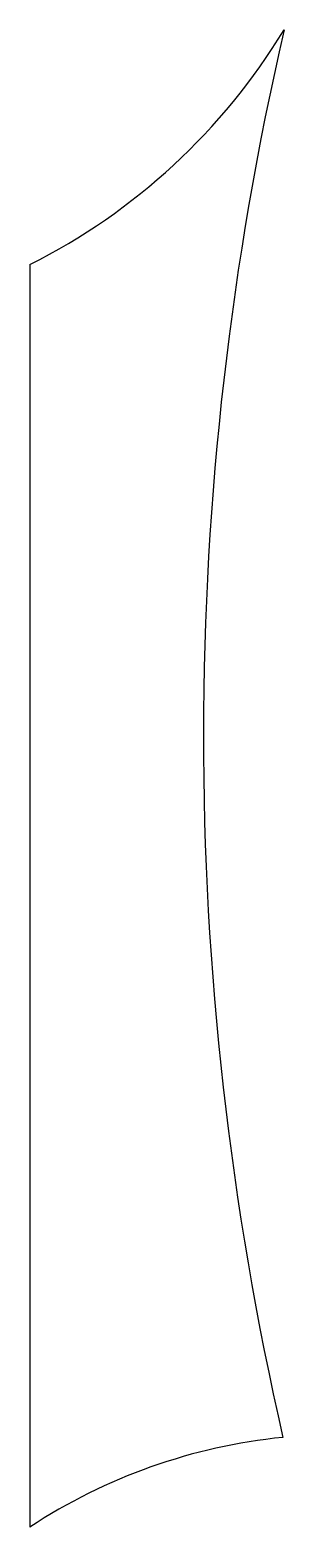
# Model space of a CAD drawing. Header units: millimetres. Extents: x 53.1 to 57.2, y -7.7 to 16.3.
import ezdxf

# ---------------------------------------------------------------- set-up
doc = ezdxf.new("R2010")
doc.units = ezdxf.units.MM
doc.layers.add('Corte exterior', color=1, linetype='Continuous', true_color=0xff0000)
doc.layers.add('grabado linea medio', color=3, linetype='Continuous', true_color=0x00ff00)

msp = doc.modelspace()

# ---------------------------------------------------------------- linework, layer by layer
at = {"layer": 'Corte exterior'}
msp.add_line((53.129, 12.541), (53.129, -7.662), dxfattribs=at)
msp.add_arc((106.061, 4.994), 50.157, 166.9788, 192.9278, dxfattribs=at)
at = {"layer": 'grabado linea medio'}
for centre, radius, start, end in [((48.634, 21.485), 10.009, 296.6846, 328.7721), ((58.073, -15.183), 9.001, 95.7302, 123.3201)]:
    msp.add_arc(centre, radius, start, end, dxfattribs=at)

doc.saveas('drawing.dxf')
